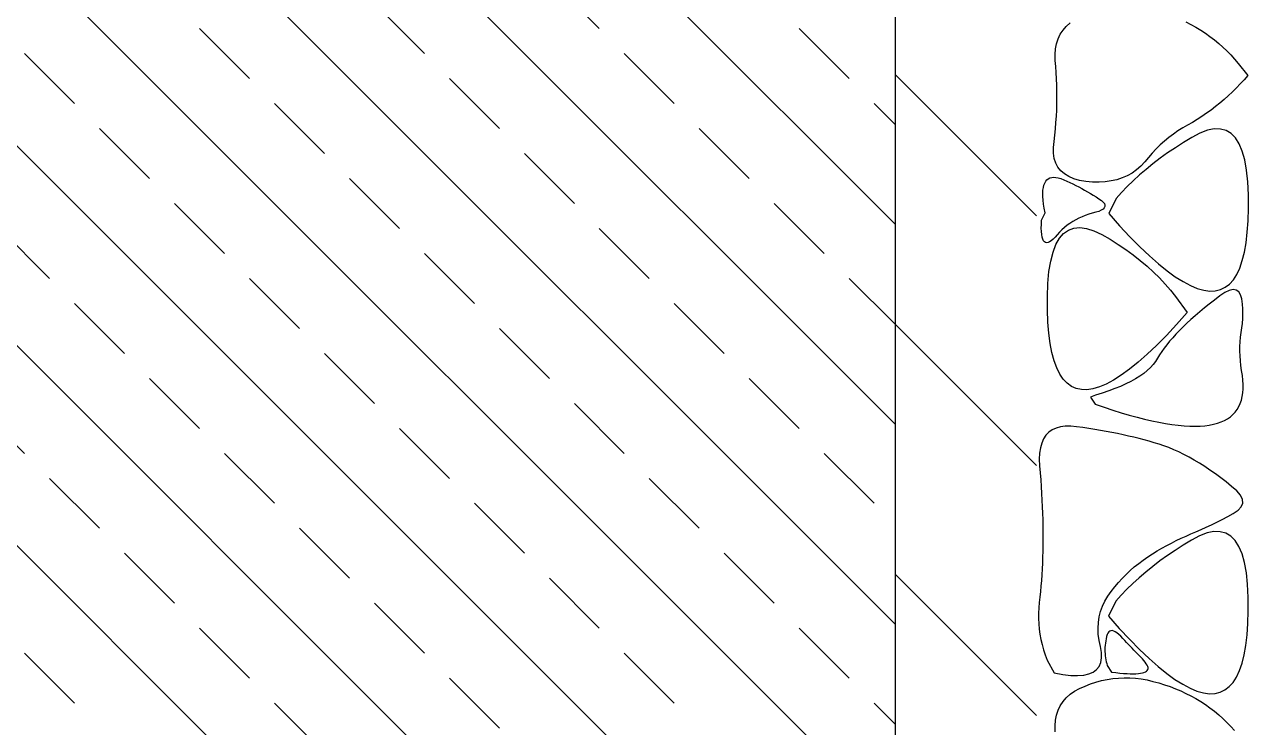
# Model space of a CAD drawing. Header units: metres. Extents: x -220 to 294, y -29 to 18.
# Drawn here: x 234.984 to 237.149, y 11.379 to 12.622 of the extents above; entities that cross this region are included whole.
import ezdxf

# ---------------------------------------------------------------- set-up
doc = ezdxf.new("R2010")
doc.units = ezdxf.units.M
doc.header["$MEASUREMENT"] = 0
doc.layers.add('Rota', color=7, linetype='Continuous')
doc.layers.add('Tarama', color=7, linetype='Continuous')

msp = doc.modelspace()

# ---------------------------------------------------------------- linework, layer by layer
at = {"layer": 'Rota', "color": 7, "linetype": 'Continuous', "lineweight": -3}
msp.add_line((236.5238, 15.0424), (236.5238, 6.2242), dxfattribs=at)
at = {"layer": 'Tarama', "color": 58, "linetype": 'Continuous', "lineweight": -3}
for p, q in [((236.5238, 12.2688), (234.7738, 14.0188)), ((236.5238, 11.9152), (234.7738, 13.6652)), ((236.5238, 11.5617), (234.7738, 13.3117)), ((236.5238, 11.2081), (234.7738, 12.9581)), ((236.0009, 12.6149), (235.9125, 12.7033)), ((235.6915, 12.5707), (235.6031, 12.6591)), ((236.5238, 10.8546), (234.7738, 12.6046)), ((235.3822, 12.5266), (235.2938, 12.6149)), ((236.4428, 12.5266), (236.3544, 12.6149)), ((235.0728, 12.4824), (234.9844, 12.5707)), ((236.1335, 12.4824), (236.0451, 12.5707)), ((236.7738, 12.2839), (236.5238, 12.5339)), ((235.8241, 12.4382), (235.7357, 12.5266)), ((235.5148, 12.394), (235.4264, 12.4824)), ((236.5238, 12.4456), (236.487, 12.4824)), ((235.2054, 12.3498), (235.117, 12.4382)), ((236.2661, 12.3498), (236.1777, 12.4382)), ((235.9567, 12.3056), (235.8683, 12.394)), ((235.6473, 12.2614), (235.5589, 12.3498)), ((235.338, 12.2172), (235.2496, 12.3056)), ((236.3986, 12.2172), (236.3102, 12.3056)), ((236.5238, 10.501), (234.7738, 12.251)), ((235.0286, 12.173), (234.9402, 12.2614)), ((236.0893, 12.173), (236.0009, 12.2614)), ((235.7799, 12.1288), (235.6915, 12.2172)), ((235.4706, 12.0846), (235.3822, 12.173)), ((236.5238, 12.092), (236.4428, 12.173)), ((235.1612, 12.0404), (235.0728, 12.1288)), ((236.2219, 12.0404), (236.1335, 12.1288)), ((235.9125, 11.9962), (235.8241, 12.0846)), ((236.7738, 11.842), (236.5238, 12.092)), ((235.6031, 11.952), (235.5148, 12.0404)), ((235.2938, 11.9078), (235.2054, 11.9962)), ((236.3544, 11.9078), (236.2661, 11.9962)), ((234.9844, 11.8636), (234.896, 11.952)), ((236.0451, 11.8636), (235.9567, 11.952)), ((235.7357, 11.8194), (235.6473, 11.9078)), ((236.5238, 10.1475), (234.7738, 11.8975)), ((235.4264, 11.7753), (235.338, 11.8636)), ((236.487, 11.7753), (236.3986, 11.8636)), ((235.117, 11.7311), (235.0286, 11.8194)), ((236.1777, 11.7311), (236.0893, 11.8194)), ((235.8683, 11.6869), (235.7799, 11.7753)), ((235.5589, 11.6427), (235.4706, 11.7311)), ((235.2496, 11.5985), (235.1612, 11.6869)), ((236.3102, 11.5985), (236.2219, 11.6869)), ((236.7738, 11.4001), (236.5238, 11.6501)), ((236.0009, 11.5543), (235.9125, 11.6427)), ((235.6915, 11.5101), (235.6031, 11.5985)), ((235.3822, 11.4659), (235.2938, 11.5543)), ((236.4428, 11.4659), (236.3544, 11.5543)), ((235.0728, 11.4217), (234.9844, 11.5101)), ((236.1335, 11.4217), (236.0451, 11.5101)), ((235.8241, 11.3775), (235.7357, 11.4659)), ((235.5148, 11.3333), (235.4264, 11.4217)), ((236.5238, 11.3849), (236.487, 11.4217))]:
    msp.add_line(p, q, dxfattribs=at)
at = {"layer": 'Tarama', "color": 36, "linetype": 'Continuous', "lineweight": -3}
for p, q in [((236.8208, 12.6121), (236.8266, 12.6189)), ((236.8266, 12.6189), (236.8334, 12.625)), ((237.0382, 12.6267), (237.0471, 12.6221)), ((237.0471, 12.6221), (237.0559, 12.6173)), ((236.8093, 12.5882), (236.8121, 12.5968)), ((236.8121, 12.5968), (236.8159, 12.6048)), ((236.8159, 12.6048), (236.8208, 12.6121)), ((237.0559, 12.6173), (237.0644, 12.6122)), ((237.0644, 12.6122), (237.0726, 12.6068)), ((237.0726, 12.6068), (237.0807, 12.6011)), ((237.0807, 12.6011), (237.0885, 12.5951)), ((236.8067, 12.5692), (236.8075, 12.579)), ((236.8075, 12.579), (236.8093, 12.5882)), ((237.0885, 12.5951), (237.0961, 12.5888)), ((237.0961, 12.5888), (237.1034, 12.5823)), ((237.1034, 12.5823), (237.1106, 12.5755)), ((237.1106, 12.5755), (237.1175, 12.5683)), ((236.8069, 12.5588), (236.8067, 12.5692)), ((236.8079, 12.5479), (236.8069, 12.5588)), ((237.1175, 12.5683), (237.1242, 12.5609)), ((237.1242, 12.5609), (237.1307, 12.5532)), ((236.8087, 12.537), (236.8079, 12.5479)), ((236.8093, 12.526), (236.8087, 12.537)), ((237.1307, 12.5532), (237.1477, 12.5321)), ((237.1477, 12.5321), (237.1411, 12.5245)), ((236.8098, 12.515), (236.8093, 12.526)), ((236.81, 12.504), (236.8098, 12.515)), ((237.1343, 12.5171), (237.1274, 12.5099)), ((237.1411, 12.5245), (237.1343, 12.5171)), ((236.8099, 12.4819), (236.8101, 12.493)), ((236.8101, 12.493), (236.81, 12.504)), ((237.1057, 12.4894), (237.0981, 12.4831)), ((237.1131, 12.496), (237.1057, 12.4894)), ((237.1203, 12.5028), (237.1131, 12.496)), ((237.1274, 12.5099), (237.1203, 12.5028)), ((236.809, 12.4598), (236.8096, 12.4709)), ((236.8096, 12.4709), (236.8099, 12.4819)), ((237.0826, 12.4709), (237.0746, 12.4651)), ((237.0904, 12.4769), (237.0826, 12.4709)), ((237.0981, 12.4831), (237.0904, 12.4769)), ((236.8074, 12.4376), (236.8083, 12.4487)), ((236.8083, 12.4487), (236.809, 12.4598)), ((237.0497, 12.4491), (237.0411, 12.4441)), ((237.0581, 12.4542), (237.0497, 12.4491)), ((237.0664, 12.4596), (237.0581, 12.4542)), ((237.0746, 12.4651), (237.0664, 12.4596)), ((236.8049, 12.4153), (236.8063, 12.4265)), ((236.8063, 12.4265), (236.8074, 12.4376)), ((237.0159, 12.4284), (237.0079, 12.4224)), ((237.024, 12.434), (237.0159, 12.4284)), ((237.0324, 12.4392), (237.024, 12.434)), ((237.0411, 12.4441), (237.0324, 12.4392)), ((237.0628, 12.43), (237.0484, 12.4225)), ((237.076, 12.435), (237.0628, 12.43)), ((237.0882, 12.4374), (237.076, 12.435)), ((237.0992, 12.4373), (237.0882, 12.4374)), ((237.1091, 12.4346), (237.0992, 12.4373)), ((237.1179, 12.4293), (237.1091, 12.4346)), ((237.1256, 12.4215), (237.1179, 12.4293)), ((236.8039, 12.4044), (236.8049, 12.4153)), ((236.804, 12.3944), (236.8039, 12.4044)), ((236.9856, 12.4023), (236.9786, 12.3948)), ((236.9928, 12.4093), (236.9856, 12.4023)), ((237.0002, 12.416), (236.9928, 12.4093)), ((237.0079, 12.4224), (237.0002, 12.416)), ((237.0195, 12.4043), (237.0058, 12.395)), ((237.0337, 12.4135), (237.0195, 12.4043)), ((237.0484, 12.4225), (237.0337, 12.4135)), ((237.1323, 12.4112), (237.1256, 12.4215)), ((237.1378, 12.3983), (237.1323, 12.4112)), ((236.8053, 12.3853), (236.804, 12.3944)), ((236.808, 12.3771), (236.8053, 12.3853)), ((236.9719, 12.387), (236.9653, 12.379)), ((236.9786, 12.3948), (236.9719, 12.387)), ((236.9926, 12.3855), (236.9799, 12.3758)), ((237.0058, 12.395), (236.9926, 12.3855)), ((237.1422, 12.3828), (237.1378, 12.3983)), ((237.1454, 12.3648), (237.1422, 12.3828)), ((236.8118, 12.3697), (236.808, 12.3771)), ((236.8169, 12.3633), (236.8118, 12.3697)), ((236.8233, 12.3578), (236.8169, 12.3633)), ((236.9429, 12.3595), (236.9344, 12.3548)), ((236.9509, 12.3652), (236.9429, 12.3595)), ((236.9584, 12.3717), (236.9509, 12.3652)), ((236.9677, 12.366), (236.9561, 12.356)), ((236.9653, 12.379), (236.9584, 12.3717)), ((236.9799, 12.3758), (236.9677, 12.366)), ((237.1476, 12.3442), (237.1454, 12.3648)), ((236.7861, 12.3338), (236.7871, 12.338)), ((236.7871, 12.338), (236.7885, 12.3417)), ((236.7885, 12.3417), (236.7902, 12.3448)), ((236.7902, 12.3448), (236.7923, 12.3473)), ((236.7923, 12.3473), (236.7948, 12.3493)), ((236.7948, 12.3493), (236.7976, 12.3507)), ((236.7976, 12.3507), (236.8008, 12.3516)), ((236.8008, 12.3516), (236.8043, 12.3519)), ((236.8043, 12.3519), (236.8083, 12.3517)), ((236.8083, 12.3517), (236.8125, 12.3509)), ((236.8125, 12.3509), (236.8172, 12.3496)), ((236.8172, 12.3496), (236.8222, 12.3477)), ((236.8222, 12.3477), (236.8275, 12.3453)), ((236.8309, 12.3531), (236.8233, 12.3578)), ((236.8275, 12.3453), (236.8328, 12.3429)), ((236.8397, 12.3494), (236.8309, 12.3531)), ((236.8328, 12.3429), (236.8381, 12.3403)), ((236.8381, 12.3403), (236.8433, 12.3377)), ((236.8498, 12.3465), (236.8397, 12.3494)), ((236.8433, 12.3377), (236.8486, 12.335)), ((236.8611, 12.3446), (236.8498, 12.3465)), ((236.8731, 12.3435), (236.8611, 12.3446)), ((236.8845, 12.3433), (236.8731, 12.3435)), ((236.8955, 12.3439), (236.8845, 12.3433)), ((236.906, 12.3454), (236.8955, 12.3439)), ((236.916, 12.3477), (236.906, 12.3454)), ((236.9254, 12.3508), (236.916, 12.3477)), ((236.9344, 12.3548), (236.9254, 12.3508)), ((236.9449, 12.3458), (236.9343, 12.3354)), ((236.9561, 12.356), (236.9449, 12.3458)), ((237.1487, 12.3211), (237.1476, 12.3442)), ((236.7852, 12.3238), (236.7854, 12.3291)), ((236.7852, 12.3179), (236.7852, 12.3238)), ((236.7857, 12.3115), (236.7852, 12.3179)), ((236.7854, 12.3291), (236.7861, 12.3338)), ((236.8486, 12.335), (236.8538, 12.3322)), ((236.8538, 12.3322), (236.8589, 12.3294)), ((236.8589, 12.3294), (236.8641, 12.3265)), ((236.8641, 12.3265), (236.8692, 12.3235)), ((236.8692, 12.3235), (236.8743, 12.3204)), ((236.8743, 12.3204), (236.8794, 12.3173)), ((236.8794, 12.3173), (236.8844, 12.3141)), ((236.9242, 12.3249), (236.9146, 12.3143)), ((236.9343, 12.3354), (236.9242, 12.3249)), ((237.1488, 12.2972), (237.1487, 12.3211)), ((236.7865, 12.3046), (236.7857, 12.3115)), ((236.7876, 12.2971), (236.7865, 12.3046)), ((236.7892, 12.289), (236.7876, 12.2971)), ((236.8844, 12.3141), (236.8886, 12.311)), ((236.8916, 12.2956), (236.8884, 12.2936)), ((236.8886, 12.311), (236.8918, 12.3081)), ((236.8938, 12.2978), (236.8916, 12.2956)), ((236.8918, 12.3081), (236.8939, 12.3053)), ((236.8949, 12.3001), (236.8938, 12.2978)), ((236.8939, 12.3053), (236.8949, 12.3026)), ((236.8949, 12.3026), (236.8949, 12.3001)), ((236.9146, 12.3143), (236.9017, 12.2877)), ((237.1482, 12.275), (237.1488, 12.2972)), ((236.7825, 12.2686), (236.7828, 12.2762)), ((236.7828, 12.2762), (236.7892, 12.289)), ((236.838, 12.2738), (236.833, 12.2705)), ((236.8433, 12.2769), (236.838, 12.2738)), ((236.8487, 12.2797), (236.8433, 12.2769)), ((236.8544, 12.2822), (236.8487, 12.2797)), ((236.8602, 12.2845), (236.8544, 12.2822)), ((236.8662, 12.2866), (236.8602, 12.2845)), ((236.8725, 12.2884), (236.8662, 12.2866)), ((236.8787, 12.29), (236.8725, 12.2884)), ((236.8841, 12.2917), (236.8787, 12.29)), ((236.8884, 12.2936), (236.8841, 12.2917)), ((236.9017, 12.2877), (236.9208, 12.2663)), ((237.1467, 12.2547), (237.1482, 12.275)), ((236.7824, 12.2618), (236.7825, 12.2686)), ((236.7826, 12.2558), (236.7824, 12.2618)), ((236.7831, 12.2506), (236.7826, 12.2558)), ((236.7839, 12.2462), (236.7831, 12.2506)), ((236.8148, 12.2548), (236.8107, 12.2502)), ((236.8145, 12.2441), (236.8219, 12.2526)), ((236.819, 12.2591), (236.8148, 12.2548)), ((236.8235, 12.2632), (236.819, 12.2591)), ((236.8219, 12.2526), (236.8304, 12.2585)), ((236.8281, 12.267), (236.8235, 12.2632)), ((236.833, 12.2705), (236.8281, 12.267)), ((236.8304, 12.2585), (236.84, 12.262)), ((236.84, 12.262), (236.8506, 12.263)), ((236.8506, 12.263), (236.8624, 12.2615)), ((236.8624, 12.2615), (236.8752, 12.2575)), ((236.8752, 12.2575), (236.8892, 12.2509)), ((236.8892, 12.2509), (236.904, 12.2423)), ((236.9208, 12.2663), (236.9391, 12.2467)), ((237.1445, 12.2362), (237.1467, 12.2547)), ((236.7849, 12.2426), (236.7839, 12.2462)), ((236.7863, 12.2397), (236.7849, 12.2426)), ((236.7879, 12.2377), (236.7863, 12.2397)), ((236.7897, 12.2365), (236.7879, 12.2377)), ((236.7919, 12.2361), (236.7897, 12.2365)), ((236.7943, 12.2364), (236.7919, 12.2361)), ((236.7971, 12.2376), (236.7943, 12.2364)), ((236.8, 12.2396), (236.7971, 12.2376)), ((236.8033, 12.2423), (236.8, 12.2396)), ((236.8031, 12.2196), (236.8083, 12.2331)), ((236.8069, 12.2459), (236.8033, 12.2423)), ((236.8107, 12.2502), (236.8069, 12.2459)), ((236.8083, 12.2331), (236.8145, 12.2441)), ((236.904, 12.2423), (236.9182, 12.2333)), ((236.9182, 12.2333), (236.9319, 12.224)), ((236.9391, 12.2467), (236.9567, 12.229)), ((236.9567, 12.229), (236.9735, 12.213)), ((237.1416, 12.2195), (237.1445, 12.2362)), ((236.799, 12.2037), (236.8031, 12.2196)), ((236.9319, 12.224), (236.945, 12.2145)), ((236.945, 12.2145), (236.9575, 12.2047)), ((236.9735, 12.213), (236.9895, 12.1989)), ((237.1378, 12.2046), (237.1416, 12.2195)), ((236.796, 12.1852), (236.799, 12.2037)), ((236.9575, 12.2047), (236.9694, 12.1947)), ((236.9694, 12.1947), (236.9807, 12.1844)), ((236.9895, 12.1989), (237.0048, 12.1866)), ((237.0048, 12.1866), (237.0193, 12.1761)), ((237.128, 12.1803), (237.1333, 12.1915)), ((237.1333, 12.1915), (237.1378, 12.2046)), ((236.7933, 12.1407), (236.7941, 12.1642)), ((236.7941, 12.1642), (236.796, 12.1852)), ((236.9807, 12.1844), (236.9914, 12.1739)), ((236.9914, 12.1739), (237.0014, 12.1632)), ((237.0193, 12.1761), (237.033, 12.1674)), ((237.033, 12.1674), (237.046, 12.1605)), ((237.1152, 12.1632), (237.122, 12.1708)), ((237.122, 12.1708), (237.128, 12.1803)), ((237.0014, 12.1632), (237.0109, 12.1522)), ((237.0109, 12.1522), (237.0198, 12.141)), ((237.046, 12.1605), (237.0582, 12.1555)), ((237.0582, 12.1555), (237.0696, 12.1522)), ((237.0696, 12.1522), (237.0803, 12.1508)), ((237.0803, 12.1508), (237.0901, 12.1512)), ((237.0901, 12.1512), (237.0993, 12.1533)), ((237.107, 12.1481), (237.098, 12.142)), ((237.0993, 12.1533), (237.1076, 12.1574)), ((237.1148, 12.1518), (237.107, 12.1481)), ((237.1076, 12.1574), (237.1152, 12.1632)), ((237.1215, 12.1533), (237.1148, 12.1518)), ((237.127, 12.1525), (237.1215, 12.1533)), ((237.1314, 12.1495), (237.127, 12.1525)), ((237.1347, 12.1443), (237.1314, 12.1495)), ((237.1368, 12.1368), (237.1347, 12.1443)), ((236.7934, 12.1174), (236.7933, 12.1407)), ((237.0198, 12.141), (237.0406, 12.113)), ((237.0709, 12.1209), (237.0626, 12.114)), ((237.0795, 12.1278), (237.0709, 12.1209)), ((237.0886, 12.1349), (237.0795, 12.1278)), ((237.098, 12.142), (237.0886, 12.1349)), ((237.138, 12.1278), (237.1368, 12.1368)), ((237.1387, 12.119), (237.138, 12.1278)), ((236.7942, 12.0959), (236.7934, 12.1174)), ((237.0406, 12.113), (237.0217, 12.0918)), ((237.047, 12.1004), (237.0398, 12.0938)), ((237.0546, 12.1071), (237.047, 12.1004)), ((237.0626, 12.114), (237.0546, 12.1071)), ((237.1382, 12.0936), (237.1388, 12.1019)), ((237.139, 12.1104), (237.1387, 12.119)), ((237.1388, 12.1019), (237.139, 12.1104)), ((236.7958, 12.0761), (236.7942, 12.0959)), ((237.0217, 12.0918), (237.0035, 12.0724)), ((237.0265, 12.0807), (237.0204, 12.0744)), ((237.033, 12.0872), (237.0265, 12.0807)), ((237.0398, 12.0938), (237.033, 12.0872)), ((237.1347, 12.0694), (237.1358, 12.0775)), ((237.1358, 12.0775), (237.1371, 12.0855)), ((237.1371, 12.0855), (237.1382, 12.0936)), ((236.7982, 12.0581), (236.7958, 12.0761)), ((236.8013, 12.0419), (236.7982, 12.0581)), ((237.0035, 12.0724), (236.9861, 12.0547)), ((237.0093, 12.0618), (237.0043, 12.0557)), ((237.0147, 12.068), (237.0093, 12.0618)), ((237.0204, 12.0744), (237.0147, 12.068)), ((237.1335, 12.0529), (237.1339, 12.0612)), ((237.1339, 12.0612), (237.1347, 12.0694)), ((236.8051, 12.0275), (236.8013, 12.0419)), ((236.9694, 12.0389), (236.9535, 12.0248)), ((236.9861, 12.0547), (236.9694, 12.0389)), ((236.9916, 12.0378), (236.988, 12.0319)), ((236.9955, 12.0436), (236.9916, 12.0378)), ((236.9997, 12.0496), (236.9955, 12.0436)), ((237.0043, 12.0557), (236.9997, 12.0496)), ((237.1335, 12.0445), (237.1335, 12.0529)), ((237.1338, 12.0361), (237.1335, 12.0445)), ((237.1344, 12.0275), (237.1338, 12.0361)), ((236.8098, 12.0148), (236.8051, 12.0275)), ((236.8151, 12.004), (236.8098, 12.0148)), ((236.9383, 12.0125), (236.9239, 12.002)), ((236.9535, 12.0248), (236.9383, 12.0125)), ((236.9753, 12.0153), (236.9697, 12.0101)), ((236.9802, 12.0207), (236.9753, 12.0153)), ((236.9844, 12.0262), (236.9802, 12.0207)), ((236.988, 12.0319), (236.9844, 12.0262)), ((237.1353, 12.0189), (237.1344, 12.0275)), ((237.1366, 12.0102), (237.1353, 12.0189)), ((236.8212, 11.9949), (236.8151, 12.004)), ((236.8281, 11.9876), (236.8212, 11.9949)), ((236.9102, 11.9933), (236.8973, 11.9863)), ((236.9239, 12.002), (236.9102, 11.9933)), ((236.941, 11.9909), (236.9321, 11.9864)), ((236.9491, 11.9954), (236.941, 11.9909)), ((236.9567, 12.0002), (236.9491, 11.9954)), ((236.9635, 12.0051), (236.9567, 12.0002)), ((236.9697, 12.0101), (236.9635, 12.0051)), ((237.138, 12.0015), (237.1366, 12.0102)), ((237.139, 11.9932), (237.138, 12.0015)), ((237.1394, 11.9853), (237.139, 11.9932)), ((236.8357, 11.9821), (236.8281, 11.9876)), ((236.8441, 11.9783), (236.8357, 11.9821)), ((236.8533, 11.9764), (236.8441, 11.9783)), ((236.8631, 11.9762), (236.8533, 11.9764)), ((236.8738, 11.9778), (236.8631, 11.9762)), ((236.8852, 11.9812), (236.8738, 11.9778)), ((236.8902, 11.9703), (236.8781, 11.9667)), ((236.8973, 11.9863), (236.8852, 11.9812)), ((236.9017, 11.9741), (236.8902, 11.9703)), ((236.9125, 11.9781), (236.9017, 11.9741)), ((236.9226, 11.9822), (236.9125, 11.9781)), ((236.9321, 11.9864), (236.9226, 11.9822)), ((237.1378, 11.964), (237.1388, 11.9707)), ((237.1388, 11.9707), (237.1394, 11.9778)), ((237.1394, 11.9778), (237.1394, 11.9853)), ((236.8781, 11.9667), (236.8693, 11.9631)), ((236.8693, 11.9631), (236.8775, 11.9505)), ((236.8775, 11.9505), (236.8933, 11.9451)), ((237.1317, 11.9464), (237.1342, 11.9519)), ((237.1342, 11.9519), (237.1363, 11.9577)), ((237.1363, 11.9577), (237.1378, 11.964)), ((236.8933, 11.9451), (236.9086, 11.9401)), ((236.9086, 11.9401), (236.9235, 11.9355)), ((236.9235, 11.9355), (236.9378, 11.9314)), ((236.9378, 11.9314), (236.9517, 11.9276)), ((236.9517, 11.9276), (236.965, 11.9242)), ((237.1118, 11.925), (237.1167, 11.9285)), ((237.1167, 11.9285), (237.1212, 11.9324)), ((237.1212, 11.9324), (237.1252, 11.9366)), ((237.1252, 11.9366), (237.1287, 11.9413)), ((237.1287, 11.9413), (237.1317, 11.9464)), ((236.8016, 11.9052), (236.7957, 11.901)), ((236.8085, 11.9084), (236.8016, 11.9052)), ((236.8162, 11.9106), (236.8085, 11.9084)), ((236.8249, 11.9117), (236.8162, 11.9106)), ((236.8345, 11.9117), (236.8249, 11.9117)), ((236.8449, 11.9107), (236.8345, 11.9117)), ((236.8557, 11.9092), (236.8449, 11.9107)), ((236.8664, 11.9076), (236.8557, 11.9092)), ((236.8769, 11.9059), (236.8664, 11.9076)), ((236.8872, 11.9042), (236.8769, 11.9059)), ((236.965, 11.9242), (236.9779, 11.9213)), ((236.9779, 11.9213), (236.9903, 11.9187)), ((236.9903, 11.9187), (237.0022, 11.9165)), ((237.0022, 11.9165), (237.0135, 11.9148)), ((237.0135, 11.9148), (237.0244, 11.9134)), ((237.0244, 11.9134), (237.0348, 11.9124)), ((237.0348, 11.9124), (237.0448, 11.9119)), ((237.0448, 11.9119), (237.0542, 11.9117)), ((237.0542, 11.9117), (237.0631, 11.912)), ((237.0631, 11.912), (237.0715, 11.9126)), ((237.0715, 11.9126), (237.0795, 11.9137)), ((237.0795, 11.9137), (237.0869, 11.9152)), ((237.0869, 11.9152), (237.0939, 11.917)), ((237.0939, 11.917), (237.1003, 11.9193)), ((237.1003, 11.9193), (237.1063, 11.9219)), ((237.1063, 11.9219), (237.1118, 11.925)), ((236.7865, 11.8893), (236.7832, 11.8819)), ((236.7906, 11.8957), (236.7865, 11.8893)), ((236.7957, 11.901), (236.7906, 11.8957)), ((236.8974, 11.9023), (236.8872, 11.9042)), ((236.9074, 11.9004), (236.8974, 11.9023)), ((236.9173, 11.8985), (236.9074, 11.9004)), ((236.927, 11.8964), (236.9173, 11.8985)), ((236.9366, 11.8943), (236.927, 11.8964)), ((236.946, 11.8921), (236.9366, 11.8943)), ((236.9552, 11.8898), (236.946, 11.8921)), ((236.9643, 11.8875), (236.9552, 11.8898)), ((236.9732, 11.885), (236.9643, 11.8875)), ((236.982, 11.8825), (236.9732, 11.885)), ((236.9906, 11.88), (236.982, 11.8825)), ((236.7795, 11.8639), (236.7789, 11.8533)), ((236.7809, 11.8734), (236.7795, 11.8639)), ((236.7832, 11.8819), (236.7809, 11.8734)), ((236.9993, 11.8771), (236.9906, 11.88)), ((237.008, 11.8738), (236.9993, 11.8771)), ((237.0168, 11.8701), (237.008, 11.8738)), ((237.0257, 11.8661), (237.0168, 11.8701)), ((237.0347, 11.8617), (237.0257, 11.8661)), ((237.0437, 11.8569), (237.0347, 11.8617)), ((236.7789, 11.8533), (236.7793, 11.8417)), ((236.7793, 11.8417), (236.7803, 11.8293)), ((237.0529, 11.8518), (237.0437, 11.8569)), ((237.0621, 11.8463), (237.0529, 11.8518)), ((237.0714, 11.8404), (237.0621, 11.8463)), ((237.0807, 11.8341), (237.0714, 11.8404)), ((236.7803, 11.8293), (236.7813, 11.817)), ((237.0902, 11.8274), (237.0807, 11.8341)), ((237.0997, 11.8204), (237.0902, 11.8274)), ((237.1093, 11.813), (237.0997, 11.8204)), ((236.7813, 11.817), (236.7822, 11.8049)), ((236.7822, 11.8049), (236.7829, 11.7928)), ((237.119, 11.8052), (237.1093, 11.813)), ((237.1283, 11.7972), (237.119, 11.8052)), ((237.1348, 11.7895), (237.1283, 11.7972)), ((236.7829, 11.7928), (236.7836, 11.781)), ((236.7836, 11.781), (236.7841, 11.7692)), ((237.1383, 11.7822), (237.1348, 11.7895)), ((237.1361, 11.7689), (237.1387, 11.7754)), ((237.1387, 11.7754), (237.1383, 11.7822)), ((236.7841, 11.7692), (236.7846, 11.7576)), ((236.7846, 11.7576), (236.7849, 11.7461)), ((237.112, 11.7519), (237.1219, 11.7572)), ((237.1219, 11.7572), (237.1305, 11.7629)), ((237.1305, 11.7629), (237.1361, 11.7689)), ((236.7849, 11.7461), (236.7851, 11.7348)), ((236.7851, 11.7348), (236.7853, 11.7236)), ((237.0648, 11.7287), (237.074, 11.7329)), ((237.074, 11.7329), (237.0832, 11.7373)), ((237.0832, 11.7373), (237.0927, 11.7419)), ((237.0927, 11.7419), (237.1022, 11.7468)), ((237.1022, 11.7468), (237.112, 11.7519)), ((236.7853, 11.7125), (236.7852, 11.7016)), ((236.7853, 11.7236), (236.7853, 11.7125)), ((237.0126, 11.7051), (237.0211, 11.7094)), ((237.0211, 11.7094), (237.0297, 11.7135)), ((237.0297, 11.7135), (237.0383, 11.7174)), ((237.048, 11.7103), (237.0332, 11.7013)), ((237.0383, 11.7174), (237.047, 11.7211)), ((237.047, 11.7211), (237.0559, 11.7248)), ((237.0623, 11.7178), (237.048, 11.7103)), ((237.0559, 11.7248), (237.0648, 11.7287)), ((237.0756, 11.7228), (237.0623, 11.7178)), ((237.0877, 11.7252), (237.0756, 11.7228)), ((237.0987, 11.725), (237.0877, 11.7252)), ((237.1086, 11.7224), (237.0987, 11.725)), ((237.1175, 11.7171), (237.1086, 11.7224)), ((237.1252, 11.7093), (237.1175, 11.7171)), ((236.785, 11.6908), (236.7847, 11.6802)), ((236.7852, 11.7016), (236.785, 11.6908)), ((236.9791, 11.6858), (236.9873, 11.691)), ((236.9873, 11.691), (236.9957, 11.6959)), ((236.9957, 11.6959), (237.0041, 11.7006)), ((237.0041, 11.7006), (237.0126, 11.7051)), ((237.019, 11.6921), (237.0053, 11.6828)), ((237.0332, 11.7013), (237.019, 11.6921)), ((237.1318, 11.699), (237.1252, 11.7093)), ((237.1373, 11.6861), (237.1318, 11.699)), ((236.7843, 11.6697), (236.7838, 11.6593)), ((236.7847, 11.6802), (236.7843, 11.6697)), ((236.9469, 11.6629), (236.9546, 11.6691)), ((236.9546, 11.6691), (236.9626, 11.6749)), ((236.9626, 11.6749), (236.9708, 11.6805)), ((236.9708, 11.6805), (236.9791, 11.6858)), ((236.9921, 11.6733), (236.9794, 11.6636)), ((237.0053, 11.6828), (236.9921, 11.6733)), ((237.1417, 11.6706), (237.1373, 11.6861)), ((237.145, 11.6526), (237.1417, 11.6706)), ((236.7832, 11.649), (236.7825, 11.6389)), ((236.7838, 11.6593), (236.7832, 11.649)), ((236.9253, 11.6425), (236.9322, 11.6496)), ((236.9322, 11.6496), (236.9394, 11.6564)), ((236.9394, 11.6564), (236.9469, 11.6629)), ((236.9672, 11.6537), (236.9556, 11.6437)), ((236.9794, 11.6636), (236.9672, 11.6537)), ((237.1472, 11.632), (237.145, 11.6526)), ((236.7817, 11.629), (236.7807, 11.6191)), ((236.7825, 11.6389), (236.7817, 11.629)), ((236.9061, 11.6192), (236.9123, 11.6273)), ((236.9123, 11.6273), (236.9187, 11.6351)), ((236.9187, 11.6351), (236.9253, 11.6425)), ((236.9338, 11.6232), (236.9237, 11.6127)), ((236.9444, 11.6336), (236.9338, 11.6232)), ((236.9556, 11.6437), (236.9444, 11.6336)), ((237.1482, 11.6089), (237.1472, 11.632)), ((236.7797, 11.6094), (236.7786, 11.5999)), ((236.7807, 11.6191), (236.7797, 11.6094)), ((236.8907, 11.5932), (236.895, 11.6022)), ((236.895, 11.6022), (236.9003, 11.6109)), ((236.9003, 11.6109), (236.9061, 11.6192)), ((236.9141, 11.6021), (236.9012, 11.5754)), ((236.9237, 11.6127), (236.9141, 11.6021)), ((237.1483, 11.585), (237.1482, 11.6089)), ((236.7778, 11.5904), (236.7774, 11.5809)), ((236.7774, 11.5809), (236.7774, 11.5715)), ((236.7786, 11.5999), (236.7778, 11.5904)), ((236.8848, 11.5743), (236.8873, 11.5839)), ((236.8873, 11.5839), (236.8907, 11.5932)), ((237.1477, 11.5628), (237.1483, 11.585)), ((236.7774, 11.5715), (236.7779, 11.5622)), ((236.7779, 11.5622), (236.7787, 11.5529)), ((236.8828, 11.5542), (236.8833, 11.5644)), ((236.8833, 11.5644), (236.8848, 11.5743)), ((236.9012, 11.5754), (236.9203, 11.5541)), ((237.1463, 11.5425), (237.1477, 11.5628)), ((236.7787, 11.5529), (236.78, 11.5436)), ((236.78, 11.5436), (236.7817, 11.5344)), ((236.8832, 11.5437), (236.8828, 11.5542)), ((236.8845, 11.5329), (236.8832, 11.5437)), ((236.8979, 11.5396), (236.897, 11.5357)), ((236.8989, 11.5431), (236.8979, 11.5396)), ((236.9002, 11.5458), (236.8989, 11.5431)), ((236.9018, 11.5479), (236.9002, 11.5458)), ((236.9036, 11.5493), (236.9018, 11.5479)), ((236.9056, 11.55), (236.9036, 11.5493)), ((236.9079, 11.5501), (236.9056, 11.55)), ((236.9104, 11.5494), (236.9079, 11.5501)), ((236.9131, 11.5481), (236.9104, 11.5494)), ((236.9161, 11.5461), (236.9131, 11.5481)), ((236.9193, 11.5434), (236.9161, 11.5461)), ((236.9228, 11.5401), (236.9193, 11.5434)), ((236.9203, 11.5541), (236.9387, 11.5345)), ((236.9264, 11.5364), (236.9228, 11.5401)), ((236.9299, 11.5328), (236.9264, 11.5364)), ((237.1441, 11.524), (237.1463, 11.5425)), ((236.7817, 11.5344), (236.7837, 11.5253)), ((236.7837, 11.5253), (236.7862, 11.5162)), ((236.7862, 11.5162), (236.7892, 11.5071)), ((236.8868, 11.5218), (236.8845, 11.5329)), ((236.8886, 11.5112), (236.8868, 11.5218)), ((236.895, 11.5204), (236.8949, 11.5167)), ((236.8949, 11.5167), (236.8949, 11.513)), ((236.8953, 11.5242), (236.895, 11.5204)), ((236.8957, 11.528), (236.8953, 11.5242)), ((236.8963, 11.5318), (236.8957, 11.528)), ((236.897, 11.5357), (236.8963, 11.5318)), ((236.9333, 11.5292), (236.9299, 11.5328)), ((236.9367, 11.5257), (236.9333, 11.5292)), ((236.94, 11.5222), (236.9367, 11.5257)), ((236.9387, 11.5345), (236.9562, 11.5167)), ((236.9432, 11.5189), (236.94, 11.5222)), ((236.9463, 11.5155), (236.9432, 11.5189)), ((236.9494, 11.5123), (236.9463, 11.5155)), ((236.9562, 11.5167), (236.973, 11.5008)), ((237.1411, 11.5073), (237.1441, 11.524)), ((236.7892, 11.5071), (236.7925, 11.4981)), ((236.7925, 11.4981), (236.8051, 11.4755)), ((236.8846, 11.4869), (236.8875, 11.4938)), ((236.8875, 11.4938), (236.8888, 11.5019)), ((236.8888, 11.5019), (236.8886, 11.5112)), ((236.8949, 11.513), (236.8951, 11.5093)), ((236.8951, 11.5093), (236.8954, 11.5057)), ((236.8954, 11.5057), (236.8959, 11.5021)), ((236.8959, 11.5021), (236.8965, 11.4986)), ((236.8965, 11.4986), (236.8972, 11.4951)), ((236.8972, 11.4951), (236.8981, 11.4917)), ((236.9524, 11.5091), (236.9494, 11.5123)), ((236.9554, 11.506), (236.9524, 11.5091)), ((236.9582, 11.5029), (236.9554, 11.506)), ((236.9611, 11.5), (236.9582, 11.5029)), ((236.9638, 11.497), (236.9611, 11.5)), ((236.9662, 11.4942), (236.9638, 11.497)), ((236.9681, 11.4916), (236.9662, 11.4942)), ((236.973, 11.5008), (236.9891, 11.4867)), ((237.1374, 11.4924), (237.1411, 11.5073)), ((236.8051, 11.4755), (236.8206, 11.4726)), ((236.8206, 11.4726), (236.8344, 11.471)), ((236.8467, 11.4707), (236.8574, 11.4715)), ((236.8574, 11.4715), (236.8665, 11.4735)), ((236.8665, 11.4735), (236.8741, 11.4768)), ((236.8741, 11.4768), (236.8801, 11.4812)), ((236.8801, 11.4812), (236.8846, 11.4869)), ((236.8981, 11.4917), (236.8991, 11.4882)), ((236.8991, 11.4882), (236.9064, 11.4767)), ((236.9064, 11.4767), (236.9141, 11.4758)), ((236.9141, 11.4758), (236.9212, 11.475)), ((236.9212, 11.475), (236.9279, 11.4744)), ((236.9279, 11.4744), (236.9341, 11.474)), ((236.9341, 11.474), (236.9398, 11.4738)), ((236.9398, 11.4738), (236.945, 11.4737)), ((236.945, 11.4737), (236.9498, 11.4738)), ((236.9498, 11.4738), (236.9541, 11.4741)), ((236.9541, 11.4741), (236.9579, 11.4746)), ((236.9579, 11.4746), (236.9612, 11.4753)), ((236.9612, 11.4753), (236.964, 11.4761)), ((236.964, 11.4761), (236.9664, 11.4771)), ((236.9664, 11.4771), (236.9683, 11.4783)), ((236.9696, 11.4892), (236.9681, 11.4916)), ((236.9683, 11.4783), (236.9697, 11.4797)), ((236.9706, 11.4869), (236.9696, 11.4892)), ((236.9697, 11.4797), (236.9706, 11.4812)), ((236.9711, 11.4848), (236.9706, 11.4869)), ((236.9706, 11.4812), (236.9711, 11.4829)), ((236.9711, 11.4829), (236.9711, 11.4848)), ((236.9891, 11.4867), (237.0043, 11.4744)), ((237.0043, 11.4744), (237.0188, 11.4639)), ((237.1276, 11.468), (237.1328, 11.4793)), ((237.1328, 11.4793), (237.1374, 11.4924)), ((236.8344, 11.471), (236.8467, 11.4707)), ((236.8502, 11.4479), (236.8597, 11.4521)), ((236.8597, 11.4521), (236.8694, 11.4559)), ((236.8694, 11.4559), (236.8791, 11.4591)), ((236.8791, 11.4591), (236.8889, 11.4617)), ((236.8889, 11.4617), (236.8988, 11.4638)), ((236.8988, 11.4638), (236.9087, 11.4653)), ((236.9087, 11.4653), (236.9187, 11.4663)), ((236.9187, 11.4663), (236.9287, 11.4667)), ((236.9287, 11.4667), (236.9388, 11.4665)), ((236.9388, 11.4665), (236.949, 11.4658)), ((236.949, 11.4658), (236.9592, 11.4646)), ((236.9592, 11.4646), (236.9695, 11.4628)), ((236.9695, 11.4628), (236.9798, 11.4604)), ((236.9798, 11.4604), (236.9901, 11.4576)), ((236.9901, 11.4576), (237.0002, 11.4545)), ((237.0002, 11.4545), (237.01, 11.4511)), ((237.01, 11.4511), (237.0196, 11.4474)), ((237.0188, 11.4639), (237.0326, 11.4552)), ((237.0326, 11.4552), (237.0455, 11.4483)), ((237.1071, 11.4451), (237.1147, 11.451)), ((237.1147, 11.451), (237.1215, 11.4586)), ((237.1215, 11.4586), (237.1276, 11.468)), ((236.8208, 11.4246), (236.8266, 11.4313)), ((236.8266, 11.4313), (236.8334, 11.4375)), ((236.8334, 11.4375), (236.8413, 11.443)), ((236.8413, 11.443), (236.8502, 11.4479)), ((237.0196, 11.4474), (237.029, 11.4434)), ((237.029, 11.4434), (237.0382, 11.4392)), ((237.0382, 11.4392), (237.0471, 11.4346)), ((237.0455, 11.4483), (237.0577, 11.4432)), ((237.0471, 11.4346), (237.0559, 11.4298)), ((237.0559, 11.4298), (237.0644, 11.4247)), ((237.0577, 11.4432), (237.0691, 11.44)), ((237.0691, 11.44), (237.0798, 11.4386)), ((237.0798, 11.4386), (237.0897, 11.4389)), ((237.0897, 11.4389), (237.0988, 11.4411)), ((237.0988, 11.4411), (237.1071, 11.4451)), ((236.8093, 11.4007), (236.8121, 11.4093)), ((236.8121, 11.4093), (236.8159, 11.4173)), ((236.8159, 11.4173), (236.8208, 11.4246)), ((237.0644, 11.4247), (237.0726, 11.4193)), ((237.0726, 11.4193), (237.0807, 11.4136)), ((237.0807, 11.4136), (237.0885, 11.4076)), ((237.0885, 11.4076), (237.0961, 11.4013)), ((236.8067, 11.3817), (236.8075, 11.3916)), ((236.8075, 11.3916), (236.8093, 11.4007)), ((237.0961, 11.4013), (237.1034, 11.3948)), ((237.1034, 11.3948), (237.1106, 11.3879)), ((237.1106, 11.3879), (237.1175, 11.3808)), ((236.8069, 11.3713), (236.8067, 11.3817)), ((237.1175, 11.3808), (237.1242, 11.3734))]:
    msp.add_line(p, q, dxfattribs=at)

doc.saveas('drawing.dxf')
